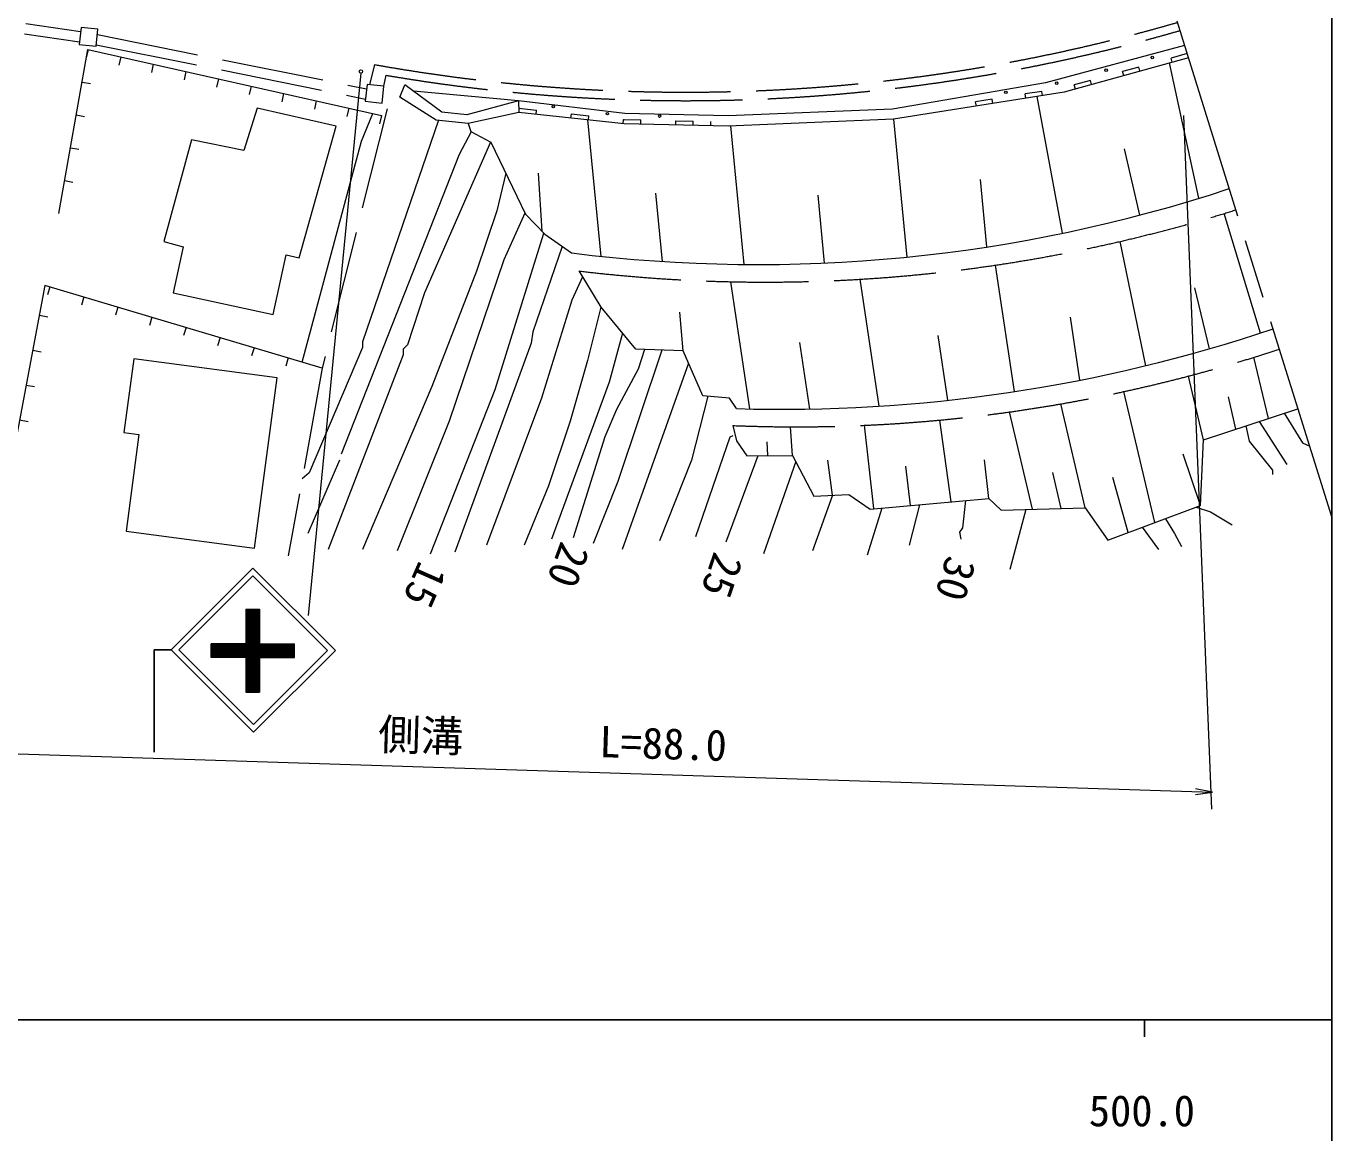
# Model space of a CAD drawing. Units: millimetres, scale not verified. Extents: x 40000 to 680000, y 20000 to 380000.
# Drawn here: x 502319 to 579000, y 198357 to 263376 of the extents above; entities that cross this region are included whole.
import ezdxf
from ezdxf.enums import TextEntityAlignment as Align

# ---------------------------------------------------------------- set-up
doc = ezdxf.new("R2010")
doc.units = ezdxf.units.MM
doc.header["$LTSCALE"] = 1000
doc.linetypes.add('CHAIN', pattern=[18.5, 12, -1.5, 3.5, -1.5])
doc.linetypes.add('DASHED', pattern=[7.5, 6, -1.5])
for name, color, linetype, lineweight in [('M-BGD', 7, 'Continuous', 13), ('M-STR-HTXT', 7, 'Continuous', 13), ('M-STR-STRC', 7, 'Continuous', 13), ('M-TTL-BAND', 7, 'Continuous', 25)]:
    doc.layers.add(name, color=color, linetype=linetype, lineweight=lineweight)
doc.styles.add('ＭＳ ゴシック', font='')
doc.styles.get('ＭＳ ゴシック').set_extended_font_data('MS Gothic')

# ---------------------------------------------------------------- blocks, each defined once
blk = doc.blocks.new('open_arrow')
at = {"color": 0, "linetype": 'Continuous', "lineweight": -2}
blk.add_lwpolyline([(7.5, 1.25), (0, 0), (7.5, -1.25)], dxfattribs=at)

msp = doc.modelspace()

# ---------------------------------------------------------------- hatches: boundary and pattern name
at = {"layer": 'M-STR-STRC'}
h = msp.add_hatch(dxfattribs=at)
h.set_pattern_fill('USER', color=256, style=0, pattern_type=2)
h.set_pattern_definition([(45, (515231, 229127), (-28.28427, 28.28427), [])])
h.paths.add_polyline_path([(515231, 229127), (515231, 227084), (513180, 227084), (513180, 226284), (515231, 226284), (515231, 224241), (516031, 224241), (516031, 226284), (518082, 226284), (518082, 227084), (516031, 227084), (516031, 229127)])

# ---------------------------------------------------------------- linework, layer by layer
at = {"layer": 'M-BGD', "linetype": 'CHAIN'}
msp.add_line((578994, 234542), (558134, 301362), dxfattribs=at)
at = {"layer": 'M-BGD', "linetype": 'DASHED'}
for p, q in [((502295, 263522), (505517, 263052)), ((502228, 262925), (505450, 262456)), ((506437, 262279), (522244, 259093)), ((506504, 262877), (522311, 259692)), ((522787, 261114), (522491, 259934)), ((523333, 259840), (523471, 260487)), ((523514, 258521), (519705, 243284)), ((519705, 243284), (517712, 232255))]:
    msp.add_line(p, q, dxfattribs=at)
at = {"layer": 'M-BGD'}
for p, q in [((505544, 263297), (505434, 262303)), ((506538, 263187), (505544, 263297)), ((506427, 262193), (506538, 263187)), ((505434, 262303), (506427, 262193)), ((504235, 252365), (505941, 261999)), ((505962, 261994), (505852, 261506)), ((505941, 261999), (523182, 258122)), ((507875, 261563), (507765, 261076)), ((570349, 262236), (562190, 260051)), ((570572, 261520), (563275, 259497)), ((570505, 261761), (569557, 261498)), ((569624, 261257), (569557, 261498)), ((509788, 261133), (509679, 260645)), ((567661, 260973), (566713, 260710)), ((567728, 260732), (567661, 260973)), ((571195, 253260), (569465, 261213)), ((505603, 260089), (506095, 260002)), ((511702, 260703), (511592, 260215)), ((513615, 260273), (513505, 259785)), ((522339, 259951), (522229, 258957)), ((523333, 259840), (522339, 259951)), ((562190, 260051), (553199, 258501)), ((564816, 260184), (563868, 259921)), ((564883, 259943), (564816, 260184)), ((566779, 260469), (566713, 260710)), ((515528, 259843), (515419, 259355)), ((517442, 259412), (517332, 258924)), ((523223, 258846), (523333, 259840)), ((524275, 259209), (524563, 259918)), ((526401, 257858), (524275, 259209)), ((526733, 258324), (524563, 259918)), ((531229, 258988), (525063, 259551)), ((563275, 259497), (553262, 257903)), ((561968, 259542), (560997, 259388)), ((561036, 259141), (560997, 259388)), ((563186, 251206), (561697, 259246)), ((562008, 259295), (561968, 259542)), ((563935, 259680), (563868, 259921)), ((519355, 258982), (519245, 258494)), ((521268, 258552), (521159, 258064)), ((522229, 258957), (523223, 258846)), ((531229, 258988), (528195, 258168)), ((537474, 258235), (531229, 258988)), ((531229, 258988), (531251, 258301)), ((531243, 258554), (532300, 258440)), ((532273, 258191), (532300, 258440)), ((553199, 258501), (543543, 258102)), ((559053, 259078), (558081, 258923)), ((558121, 258676), (558081, 258923)), ((559093, 258831), (559053, 259078)), ((505261, 258158), (505753, 258071)), ((522016, 256618), (522684, 258234)), ((523182, 258122), (523072, 257634)), ((528283, 257659), (526401, 257858)), ((528195, 258168), (526733, 258324)), ((531251, 258301), (528283, 257659)), ((528283, 257659), (528427, 257183)), ((537432, 257636), (531251, 258301)), ((534317, 257971), (534344, 258220)), ((534344, 258220), (535366, 258110)), ((536097, 249850), (535314, 257864)), ((535339, 257861), (535366, 258110)), ((537383, 257641), (537410, 257890)), ((537410, 257890), (537448, 257885)), ((537448, 257885), (538416, 257864)), ((543543, 258102), (537474, 258235)), ((538410, 257614), (538416, 257864)), ((540465, 257569), (540471, 257819)), ((540471, 257819), (541499, 257797)), ((541493, 257547), (541499, 257797)), ((542521, 257524), (542526, 257774)), ((553262, 257903), (543548, 257502)), ((554062, 249809), (553271, 257903)), ((528427, 257183), (529612, 256552)), ((543548, 257502), (537432, 257636)), ((544496, 249375), (543701, 257508)), ((504919, 256227), (505411, 256140)), ((518523, 243637), (522016, 256618)), ((529612, 256552), (531639, 252333)), ((567729, 252273), (566814, 256171)), ((532621, 251331), (532403, 254746)), ((504577, 254296), (505069, 254209)), ((558743, 250404), (558357, 254358)), ((539684, 249549), (539292, 253555)), ((549212, 249459), (548823, 253439)), ((531639, 252333), (532790, 251159)), ((574804, 245343), (572678, 252369)), ((532790, 251159), (534340, 250052)), ((568071, 243426), (566568, 250726)), ((560353, 241901), (559244, 249335)), ((536079, 246862), (534790, 248990)), ((552419, 241046), (551307, 248507)), ((503427, 248146), (501168, 236142)), ((519705, 243284), (503427, 248146)), ((503715, 248059), (503572, 247580)), ((544823, 240885), (543708, 248360)), ((571814, 244422), (570944, 247991)), ((505714, 247463), (505571, 246983)), ((503097, 246392), (503588, 246299)), ((507713, 246866), (507570, 246387)), ((509711, 246269), (509568, 245790)), ((538117, 244404), (536079, 246862)), ((540907, 244293), (540704, 246566)), ((564196, 242573), (563642, 246287)), ((511710, 245672), (511567, 245193)), ((513709, 245075), (513566, 244596)), ((548343, 240880), (547759, 244797)), ((556456, 241392), (555888, 245207)), ((502711, 244342), (503202, 244249)), ((515707, 244478), (515564, 243999)), ((517706, 243881), (517563, 243402)), ((540907, 244293), (538117, 244404)), ((542059, 241658), (540907, 244293)), ((575272, 240324), (574426, 243921)), ((541221, 243574), (537321, 232636)), ((571470, 239067), (570587, 242820)), ((502325, 242292), (502817, 242199)), ((543631, 241525), (542059, 241658)), ((568602, 234207), (566791, 241908)), ((573369, 239695), (572919, 241606)), ((544041, 240905), (543631, 241525)), ((564516, 235080), (563081, 241181)), ((571470, 239067), (577010, 240898)), ((501939, 240242), (502431, 240149)), ((556643, 235431), (555976, 240231)), ((561411, 234997), (560068, 240708)), ((574735, 240146), (576352, 237631)), ((543819, 239911), (544030, 239022)), ((547330, 238159), (547204, 239836)), ((552107, 235042), (551548, 239925)), ((544030, 239022), (544650, 238137)), ((545885, 238147), (545837, 238947)), ((571293, 235213), (571470, 239067)), ((520726, 237885), (518864, 233567)), ((545280, 238139), (543417, 233059)), ((544650, 238137), (547330, 238159)), ((547515, 237801), (545618, 232382)), ((547330, 238159), (548570, 235767)), ((549668, 235814), (549405, 237884)), ((558846, 235634), (558598, 237904)), ((571293, 235213), (570268, 238225)), ((554251, 235210), (553977, 237523)), ((563100, 235042), (562605, 237146)), ((567028, 233618), (566137, 236861)), ((549668, 235814), (548497, 232551)), ((548570, 235767), (550630, 235855)), ((550630, 235855), (551892, 234992)), ((551892, 234992), (558846, 235634)), ((558846, 235634), (559577, 234947)), ((552576, 235055), (551714, 232297)), ((554784, 235259), (554170, 232890)), ((559577, 234947), (564516, 235080)), ((561022, 234986), (560096, 231451)), ((564516, 235080), (565844, 233176)), ((565844, 233176), (571293, 235213)), ((571031, 235115), (571865, 234837)), ((571865, 234837), (573135, 234075)), ((567867, 233932), (568817, 232636)), ((569225, 234440), (569748, 233567)), ((569748, 233567), (570172, 232805))]:
    msp.add_line(p, q, dxfattribs=at)
for points in [[(515890, 258553), (515095, 256074), (512032, 256701), (510416, 250719), (511535, 250417), (510947, 247709), (516836, 246429), (517597, 249930), (518349, 249766), (520522, 257497)], [(508635, 243836), (508057, 239499), (508948, 239380), (508191, 233705), (515727, 232700), (517062, 242713)]]:
    msp.add_lwpolyline(points, close=True, dxfattribs=at)
for points in [[(526534, 257844), (522081, 244828), (522081, 244489), (518948, 237123), (518525, 236785)], [(528463, 257164), (527754, 255835), (520811, 238224)], [(529591, 256563), (525722, 247707), (524706, 244659), (524452, 244405), (524452, 244066), (520049, 232636)], [(530484, 254737), (529955, 252533), (528770, 248977), (526145, 242203), (522081, 232636)], [(531613, 252387), (530378, 249654), (527161, 240171), (524113, 232551)], [(526060, 232382), (529870, 242034), (532726, 251205)], [(533801, 250437), (532072, 245421), (531987, 244743), (527500, 232467)], [(534996, 248650), (534358, 247283), (532580, 241526), (529362, 232890)], [(536074, 246868), (535289, 243727), (534273, 240171), (533003, 236361), (531564, 232890)], [(537344, 245336), (536559, 242457), (533172, 233229)], [(538640, 244383), (538252, 243219), (536982, 240849), (536305, 239240), (534442, 233313)], [(539643, 244344), (537067, 236615), (535628, 232975)], [(542344, 241634), (541385, 237885), (539522, 233144)], [(576193, 240628), (577284, 238901), (577698, 238694)], [(541639, 233398), (543671, 239240), (543840, 239325)], [(573951, 239887), (574151, 238986), (575506, 237293), (575506, 237039)], [(557480, 235508), (557302, 233906), (557133, 233652), (557218, 233229)]]:
    msp.add_lwpolyline(points, dxfattribs=at)
for centre, radius in [((568453, 261529), 75), ((521980, 260710), 100), ((565746, 260788), 75), ((562839, 260026), 75), ((559852, 259484), 75), ((533275, 258642), 75), ((536453, 258231), 75), ((539521, 258091), 75)]:
    msp.add_circle(centre, radius, dxfattribs=at)
at = {"layer": 'M-BGD', "linetype": 'DASHED'}
for centre, radius, start, end in [((541051, 363346), 103851, 259.871, 286.14352), ((541051, 363346), 104351, 260.30135, 286.14924), ((545729, 340431), 92094, 263.17792, 287.46103), ((547525, 330441), 90606, 267.65626, 288.26203)]:
    msp.add_arc(centre, radius, start, end, dxfattribs=at)
at = {"layer": 'M-BGD'}
for centre, radius, start, end in [((545279, 337676), 88305, 262.8841, 288.27776), ((546712, 331223), 90358, 268.3062, 288.60891)]:
    msp.add_arc(centre, radius, start, end, dxfattribs=at)
at = {"layer": 'M-STR-HTXT'}
for p, q in [((521971, 260611), (518877, 228744)), ((570277, 258117), (571923, 217366)), ((481651, 221267), (571990, 218364))]:
    msp.add_line(p, q, dxfattribs=at)
at = {"layer": 'M-STR-STRC'}
for p, q in [((515231, 229127), (515231, 227084)), ((515231, 229127), (516031, 229127)), ((516031, 229127), (516031, 227084)), ((515231, 227084), (513180, 227084)), ((513180, 226284), (513180, 227084)), ((516031, 227084), (518082, 227084)), ((518082, 226284), (518082, 227084)), ((515231, 226284), (513180, 226284)), ((515231, 226284), (515231, 224241)), ((516031, 226284), (518082, 226284)), ((516031, 226284), (516031, 224241)), ((515231, 224241), (516031, 224241))]:
    msp.add_line(p, q, dxfattribs=at)
at = {"layer": 'M-STR-STRC', "lineweight": 25}
for q in [(509844, 220729), (510844, 226729)]:
    msp.add_line((509844, 226729), q, dxfattribs=at)
at = {"layer": 'M-STR-STRC'}
for points in [[(515681, 221892), (520479, 226690), (515642, 231527), (510844, 226729)], [(515681, 222345), (520026, 226690), (515642, 231075), (511297, 226729)]]:
    msp.add_lwpolyline(points, close=True, dxfattribs=at)
at = {"layer": 'M-TTL-BAND'}
for p, q in [((579000, 20000), (579000, 370000)), ((40000, 205000), (579000, 205000)), ((568000, 205000), (568000, 204000))]:
    msp.add_line(p, q, dxfattribs=at)

# ---------------------------------------------------------------- block references
at = {"layer": 'M-STR-HTXT', "rotation": 264.5}
msp.add_blockref('open_arrow', (521971, 260611), dxfattribs=at)
at = {"layer": 'M-STR-HTXT', "xscale": 133, "yscale": 133, "rotation": 178.2}
msp.add_blockref('open_arrow', (571990, 218364), dxfattribs=at)

# ---------------------------------------------------------------- texts
at = {"layer": 'M-BGD', "style": 'ＭＳ ゴシック'}
for s, rotation, p in [('20', 249.775, (532795, 232206)), ('25', 250.974, (541806, 231575)), ('15', 246.161, (524409, 231127)), ('30', 253.443, (555511, 231319))]:
    msp.add_text(s, height=1833, rotation=rotation, dxfattribs=at).set_placement(p, align=Align.BOTTOM_CENTER)
at = {"layer": 'M-STR-HTXT', "style": 'ＭＳ ゴシック'}
for s, p in [('側溝', (525452, 220248)), ('L=88.0', (539683, 219769))]:
    msp.add_text(s, height=1833, rotation=358.208, dxfattribs=at).set_placement(p, align=Align.BOTTOM_CENTER)
at = {"layer": 'M-TTL-BAND', "style": 'ＭＳ ゴシック'}
msp.add_text('500.0', height=1833, dxfattribs=at).set_placement((567844, 198195), align=Align.BOTTOM_CENTER)

doc.saveas('drawing.dxf')
